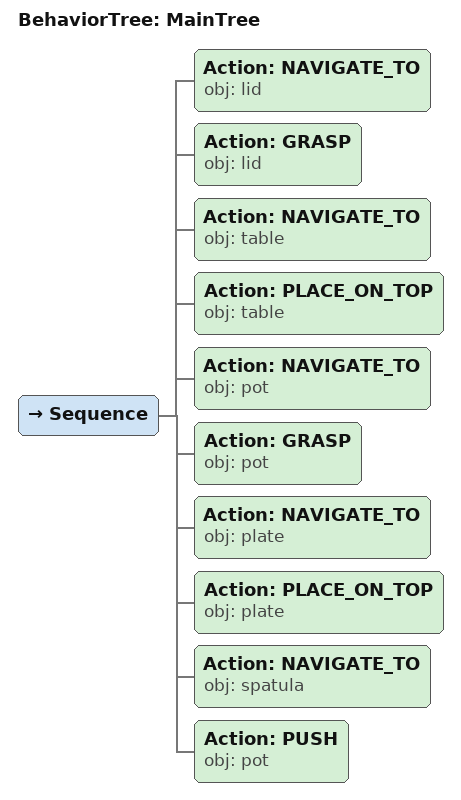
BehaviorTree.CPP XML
<root main_tree_to_execute="MainTree">
  <BehaviorTree ID="MainTree">
    <Sequence>
      <!-- Navigate to lid -->
      <Action ID="NAVIGATE_TO" obj="lid"/>
      <!-- Grasp lid -->
      <Action ID="GRASP" obj="lid"/>
      <!-- Navigate to table -->
      <Action ID="NAVIGATE_TO" obj="table"/>
      <!-- Place on table (set lid aside) -->
      <Action ID="PLACE_ON_TOP" obj="table"/>
      <!-- Navigate to pot -->
      <Action ID="NAVIGATE_TO" obj="pot"/>
      <!-- Grasp pot -->
      <Action ID="GRASP" obj="pot"/>
      <!-- Navigate to plate -->
      <Action ID="NAVIGATE_TO" obj="plate"/>
      <!-- Place on plate -->
      <Action ID="PLACE_ON_TOP" obj="plate"/>
      <!-- Navigate to spatula -->
      <Action ID="NAVIGATE_TO" obj="spatula"/>
      <!-- Push pot (push pot toward front edge of table) -->
      <Action ID="PUSH" obj="pot"/>
    </Sequence>
  </BehaviorTree>
</root>
